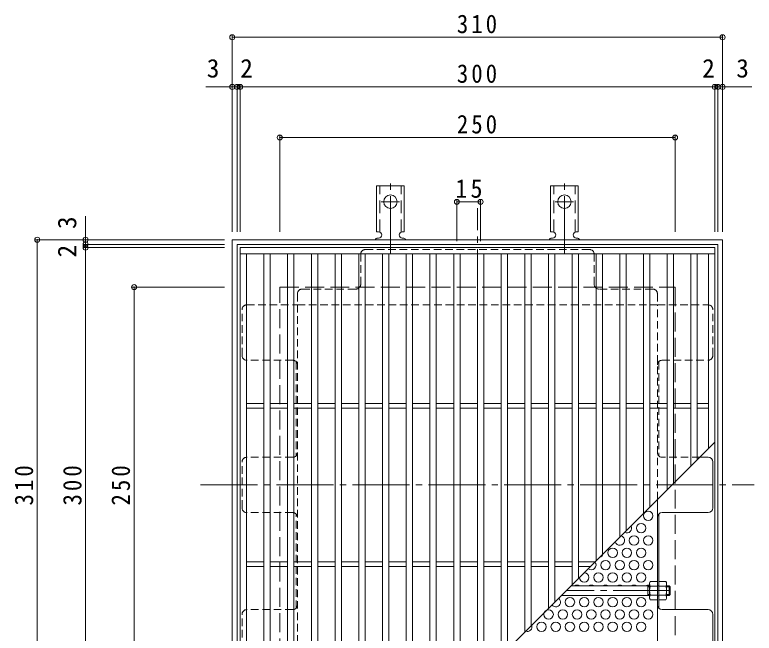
# Model space of a CAD drawing. Units: millimetres at full size, sheet at 1:4. Extents: x -869 to 910, y -779 to 650.
# Drawn here: x -651.5 to -184, y 216.1 to 607 of the extents above; entities that cross this region are included whole.
import ezdxf
from ezdxf.enums import TextEntityAlignment as Align

# ---------------------------------------------------------------- set-up
doc = ezdxf.new("R2010")
doc.units = ezdxf.units.MM
doc.header["$LTSCALE"] = 4
doc.header["$PDMODE"] = 32
doc.header["$PDSIZE"] = 3.2
for name, pattern in [('CHAIN1', [8, 5, -1, 1, -1]), ('CHAIN2', [12, 9, -1, 1, -1]), ('DASHED1', [1.8, 1.2, -0.6]), ('DASHED2', [3, 2, -1]), ('DASHED3', [4, 3, -1])]:
    doc.linetypes.add(name, pattern=pattern)
for name, color, linetype, lineweight in [('A-1_躯体', 3, 'Continuous', 9), ('A-2_仕上', 3, 'Continuous', 9), ('A-4_その他', 7, 'Continuous', 9), ('A-6_寸法', 2, 'Continuous', 9), ('A-7_ハッチ', 2, 'Continuous', 9), ('A-8_記号', 2, 'Continuous', 9), ('A-A_ﾊｯﾁ-ﾜｸ', 3, 'Continuous', 9), ('A-B_ﾊｯﾁ', 2, 'Continuous', 9)]:
    doc.layers.add(name, color=color, linetype=linetype, lineweight=lineweight)
doc.styles.add('ＭＳ ゴシック', font='')
doc.styles.get('ＭＳ ゴシック').set_extended_font_data('MS Gothic')

msp = doc.modelspace()

# ---------------------------------------------------------------- linework, layer by layer
at = {"layer": 'A-1_躯体', "color": 2}
for p, q in [((-204.02, 464.849), (-204.02, 154.849)), ((-207.02, 461.849), (-207.02, 157.849))]:
    msp.add_line(p, q, dxfattribs=at)
at = {"layer": 'A-1_躯体', "color": 2, "linetype": 'DASHED3'}
msp.add_line((-234.02, 434.849), (-234.02, 184.849), dxfattribs=at)
at = {"layer": 'A-1_躯体'}
for p, q in [((-250.22, 246.045), (-299.824, 246.045)), ((-251.22, 240.045), (-251.22, 246.045)), ((-251.22, 245.545), (-250.22, 245.545)), ((-237.72, 246.045), (-239.42, 246.045)), ((-239.42, 245.545), (-237.22, 245.545)), ((-237.72, 240.045), (-237.72, 246.045)), ((-237.72, 246.045), (-237.22, 245.545)), ((-237.22, 240.545), (-237.22, 245.545)), ((-250.22, 240.045), (-305.824, 240.045)), ((-251.22, 240.545), (-250.22, 240.545)), ((-239.42, 240.545), (-237.22, 240.545)), ((-237.72, 240.045), (-239.42, 240.045)), ((-237.72, 240.045), (-237.22, 240.545))]:
    msp.add_line(p, q, dxfattribs=at)
at = {"layer": 'A-1_躯体', "linetype": 'CHAIN2'}
msp.add_line((-237.22, 243.045), (-302.824, 243.045), dxfattribs=at)
at = {"layer": 'A-1_躯体', "color": 2}
for points in [[(-514.02, 154.849), (-514.02, 464.849), (-204.02, 464.849)], [(-511.021, 157.849), (-511.021, 461.849), (-207.02, 461.849)]]:
    msp.add_lwpolyline(points, dxfattribs=at)
at = {"layer": 'A-1_躯体', "color": 2, "linetype": 'DASHED3'}
msp.add_lwpolyline([(-484.02, 184.849), (-484.02, 434.849), (-234.02, 434.849)], dxfattribs=at)
at = {"layer": 'A-2_仕上'}
for p, q in [((-509.02, 455.849), (-209.02, 455.849)), ((-505.02, 163.849), (-505.02, 455.849)), ((-494.02, 163.849), (-494.02, 455.849)), ((-490.02, 163.849), (-490.02, 455.849)), ((-479.02, 163.849), (-479.02, 455.849)), ((-475.02, 163.849), (-475.02, 455.849)), ((-464.02, 163.849), (-464.02, 455.849)), ((-460.02, 163.849), (-460.02, 455.849)), ((-449.02, 163.849), (-449.02, 455.849)), ((-445.02, 163.849), (-445.02, 455.849)), ((-434.02, 163.849), (-434.02, 455.849)), ((-430.02, 163.849), (-430.02, 455.849)), ((-419.02, 163.849), (-419.02, 455.849)), ((-415.02, 163.849), (-415.02, 455.849)), ((-404.02, 163.849), (-404.02, 455.849)), ((-400.02, 163.849), (-400.02, 455.849)), ((-389.02, 163.849), (-389.02, 455.849)), ((-385.02, 163.849), (-385.02, 455.849)), ((-374.02, 171.849), (-374.02, 455.849)), ((-370.02, 175.849), (-370.02, 455.849)), ((-359.02, 186.849), (-359.02, 455.849)), ((-355.02, 190.849), (-355.02, 455.849)), ((-344.02, 201.849), (-344.02, 455.849)), ((-340.02, 205.849), (-340.02, 455.849)), ((-329.02, 216.849), (-329.02, 455.849)), ((-325.02, 220.849), (-325.02, 455.849)), ((-314.02, 231.849), (-314.02, 455.849)), ((-310.02, 235.849), (-310.02, 455.849)), ((-299.02, 246.849), (-299.02, 455.849)), ((-295.02, 250.849), (-295.02, 455.849)), ((-284.02, 261.849), (-284.02, 455.849)), ((-280.02, 265.849), (-280.02, 455.849)), ((-269.02, 276.849), (-269.02, 455.849)), ((-265.02, 280.849), (-265.02, 455.849)), ((-254.02, 291.849), (-254.02, 455.849)), ((-250.02, 295.849), (-250.02, 455.849)), ((-239.02, 306.849), (-239.02, 455.849)), ((-235.02, 310.849), (-235.02, 455.849)), ((-224.02, 321.849), (-224.02, 455.849)), ((-220.02, 325.849), (-220.02, 455.849)), ((-213.02, 455.849), (-213.02, 332.849)), ((-505.02, 361.349), (-494.02, 361.349)), ((-490.02, 361.349), (-479.02, 361.349)), ((-475.02, 361.349), (-464.02, 361.349)), ((-460.02, 361.349), (-449.02, 361.349)), ((-445.02, 361.349), (-434.02, 361.349)), ((-430.02, 361.349), (-419.02, 361.349)), ((-415.02, 361.349), (-404.02, 361.349)), ((-400.02, 361.349), (-389.02, 361.349)), ((-385.02, 361.349), (-374.02, 361.349)), ((-370.02, 361.349), (-359.02, 361.349)), ((-355.02, 361.349), (-344.02, 361.349)), ((-340.02, 361.349), (-329.02, 361.349)), ((-325.02, 361.349), (-314.02, 361.349)), ((-310.02, 361.349), (-299.02, 361.349)), ((-295.02, 361.349), (-284.02, 361.349)), ((-280.02, 361.349), (-269.02, 361.349)), ((-265.02, 361.349), (-254.02, 361.349)), ((-250.02, 361.349), (-239.02, 361.349)), ((-235.02, 361.349), (-224.02, 361.349)), ((-213.02, 361.349), (-220.02, 361.349)), ((-505.02, 358.349), (-494.02, 358.349)), ((-490.02, 358.349), (-479.02, 358.349)), ((-475.02, 358.349), (-464.02, 358.349)), ((-460.02, 358.349), (-449.02, 358.349)), ((-445.02, 358.349), (-434.02, 358.349)), ((-430.02, 358.349), (-419.02, 358.349)), ((-415.02, 358.349), (-404.02, 358.349)), ((-400.02, 358.349), (-389.02, 358.349)), ((-385.02, 358.349), (-374.02, 358.349)), ((-370.02, 358.349), (-359.02, 358.349)), ((-355.02, 358.349), (-344.02, 358.349)), ((-340.02, 358.349), (-329.02, 358.349)), ((-325.02, 358.349), (-314.02, 358.349)), ((-310.02, 358.349), (-299.02, 358.349)), ((-295.02, 358.349), (-284.02, 358.349)), ((-280.02, 358.349), (-269.02, 358.349)), ((-265.02, 358.349), (-254.02, 358.349)), ((-250.02, 358.349), (-239.02, 358.349)), ((-235.02, 358.349), (-224.02, 358.349)), ((-213.02, 358.349), (-220.02, 358.349)), ((-209.02, 336.849), (-386.02, 159.849)), ((-505.02, 261.349), (-494.02, 261.349)), ((-505.02, 258.349), (-494.02, 258.349)), ((-490.02, 261.349), (-479.02, 261.349)), ((-490.02, 258.349), (-479.02, 258.349)), ((-475.02, 261.349), (-464.02, 261.349)), ((-475.02, 258.349), (-464.02, 258.349)), ((-460.02, 261.349), (-449.02, 261.349)), ((-460.02, 258.349), (-449.02, 258.349)), ((-445.02, 261.349), (-434.02, 261.349)), ((-445.02, 258.349), (-434.02, 258.349)), ((-430.02, 261.349), (-419.02, 261.349)), ((-430.02, 258.349), (-419.02, 258.349)), ((-415.02, 261.349), (-404.02, 261.349)), ((-415.02, 258.349), (-404.02, 258.349)), ((-400.02, 261.349), (-389.02, 261.349)), ((-400.02, 258.349), (-389.02, 258.349)), ((-385.02, 261.349), (-374.02, 261.349)), ((-385.02, 258.349), (-374.02, 258.349)), ((-370.02, 261.349), (-359.02, 261.349)), ((-370.02, 258.349), (-359.02, 258.349)), ((-355.02, 261.349), (-344.02, 261.349)), ((-355.02, 258.349), (-344.02, 258.349)), ((-340.02, 261.349), (-329.02, 261.349)), ((-340.02, 258.349), (-329.02, 258.349)), ((-325.02, 261.349), (-314.02, 261.349)), ((-325.02, 258.349), (-314.02, 258.349)), ((-310.02, 261.349), (-299.02, 261.349)), ((-310.02, 258.349), (-299.02, 258.349)), ((-295.02, 261.349), (-284.521, 261.349)), ((-295.02, 258.349), (-287.521, 258.349))]:
    msp.add_line(p, q, dxfattribs=at)
msp.add_lwpolyline([(-509.02, 159.849), (-509.02, 459.849), (-209.02, 459.849), (-209.02, 159.849)], close=True, dxfattribs=at)
at = {"layer": 'A-4_その他'}
for p, q in [((-514.02, 594.012), (-514.02, 469.849)), ((-204.02, 594.012), (-204.02, 469.849)), ((-514.02, 592.812), (-204.02, 592.812)), ((-530.7, 561.424), (-511.021, 561.424)), ((-511.021, 562.624), (-511.021, 469.849)), ((-511.021, 561.424), (-509.02, 561.424)), ((-509.02, 562.624), (-509.02, 469.849)), ((-509.02, 561.424), (-209.02, 561.424)), ((-209.02, 562.624), (-209.02, 469.849)), ((-209.02, 561.424), (-207.02, 561.424)), ((-207.02, 562.624), (-207.02, 469.849)), ((-207.02, 561.424), (-185.503, 561.424)), ((-484.02, 530.627), (-484.02, 469.849)), ((-484.02, 529.427), (-234.02, 529.427)), ((-234.02, 530.627), (-234.02, 469.849)), ((-372.02, 489.955), (-372.02, 463.849)), ((-357.02, 488.755), (-372.02, 488.755)), ((-357.02, 489.955), (-357.02, 463.849)), ((-606.756, 479.613), (-606.756, 461.849)), ((-638.561, 464.849), (-519.021, 464.849)), ((-637.361, 464.849), (-637.361, 154.849)), ((-607.956, 461.849), (-519.021, 461.849)), ((-607.956, 459.849), (-519.021, 459.849)), ((-606.756, 461.849), (-606.756, 459.849)), ((-606.756, 459.849), (-606.756, 159.849)), ((-577.351, 434.849), (-519.021, 434.849)), ((-576.151, 434.849), (-576.151, 184.849))]:
    msp.add_line(p, q, dxfattribs=at)
for p in [(-514.02, 592.812), (-204.02, 592.812), (-514.02, 561.424), (-511.021, 561.424), (-509.02, 561.424), (-209.02, 561.424), (-207.02, 561.424), (-204.02, 561.424), (-484.02, 529.427), (-234.02, 529.427), (-372.02, 488.755), (-357.02, 488.755), (-637.361, 464.849), (-606.756, 464.849), (-606.756, 461.849), (-606.756, 459.849), (-576.151, 434.849)]:
    msp.add_point(p, dxfattribs=at)
at = {"layer": 'A-6_寸法'}
for centre in [(-251.02, 290.363), (-255.52, 282.569), (-260.02, 274.775), (-251.02, 274.775), (-273.52, 266.981), (-264.52, 266.981), (-255.52, 266.981), (-278.02, 259.186), (-269.02, 259.186), (-260.02, 259.186), (-251.02, 259.186), (-282.52, 251.392), (-273.52, 251.392), (-264.52, 251.392), (-255.52, 251.392), (-300.52, 235.804), (-291.52, 235.804), (-282.52, 235.804), (-273.52, 235.804), (-264.52, 235.804), (-255.52, 235.804), (-314.02, 228.01), (-305.02, 228.01), (-296.02, 228.01), (-287.02, 228.01), (-278.02, 228.01), (-269.02, 228.01), (-260.02, 228.01), (-251.02, 228.01), (-318.52, 220.215), (-309.52, 220.215), (-300.52, 220.215), (-291.52, 220.215), (-282.52, 220.215), (-273.52, 220.215), (-264.52, 220.215), (-255.52, 220.215)]:
    msp.add_circle(centre, 3, dxfattribs=at)
for centre, start, end in [((-264.52, 282.569), 241.71254, 28.28746), ((-269.02, 274.775), 195.73255, 74.26745), ((-282.52, 266.981), 283.86776, 346.13224), ((-287.02, 259.186), 229.56093, 40.43907), ((-291.52, 251.392), 180.81815, 89.18185), ((-296.02, 243.598), 54.66817, 125.33183), ((-287.02, 243.598), 54.66817, 125.33183), ((-278.02, 243.598), 54.66817, 125.33183), ((-269.02, 243.598), 54.66817, 125.33183), ((-260.02, 243.598), 54.66817, 125.33183), ((-251.02, 243.598), 74.53399, 125.33183), ((-309.52, 235.804), 217.61523, 52.38477), ((-327.52, 220.215), 251.09585, 18.90415)]:
    msp.add_arc(centre, 3, start, end, dxfattribs=at)
at = {"layer": 'A-7_ハッチ', "linetype": 'CHAIN2'}
for p, q in [((-359.02, 134.849), (-359.02, 484.849)), ((-534.02, 309.849), (-184.02, 309.849))]:
    msp.add_line(p, q, dxfattribs=at)
at = {"layer": 'A-7_ハッチ', "linetype": 'DASHED1'}
for p, q in [((-288.221, 458.652), (-429.819, 458.652)), ((-432.819, 436.652), (-432.819, 455.652)), ((-285.221, 436.652), (-285.221, 455.652)), ((-472.82, 430.652), (-472.82, 423.652)), ((-469.82, 433.652), (-435.819, 433.652)), ((-248.22, 433.652), (-282.221, 433.652)), ((-245.22, 430.652), (-245.22, 423.652)), ((-504.824, 423.652), (-472.82, 423.652)), ((-472.82, 423.652), (-245.22, 423.652)), ((-472.82, 423.652), (-472.82, 196.045)), ((-245.22, 423.652), (-213.217, 423.652)), ((-245.22, 300.649), (-245.22, 423.652)), ((-507.824, 391.652), (-507.824, 420.652)), ((-210.217, 391.652), (-210.217, 420.652)), ((-475.82, 388.652), (-504.824, 388.652)), ((-242.22, 388.652), (-213.217, 388.652)), ((-473.62, 387.691), (-473.62, 328.31)), ((-244.42, 387.696), (-244.42, 328.31)), ((-475.82, 327.349), (-504.824, 327.349)), ((-218.52, 327.349), (-242.22, 327.349)), ((-507.824, 295.348), (-507.824, 324.349)), ((-475.82, 292.348), (-504.824, 292.348)), ((-473.62, 232.007), (-473.62, 291.388)), ((-244.42, 246.045), (-245.22, 246.045)), ((-244.42, 239.845), (-245.22, 239.845)), ((-475.82, 231.046), (-504.824, 231.046)), ((-507.824, 199.045), (-507.824, 228.046))]:
    msp.add_line(p, q, dxfattribs=at)
at = {"layer": 'A-7_ハッチ'}
for p, q in [((-213.217, 327.349), (-218.52, 327.349)), ((-210.217, 295.348), (-210.217, 324.349)), ((-245.22, 189.045), (-245.22, 300.649)), ((-244.42, 232.007), (-244.42, 291.388)), ((-244.42, 232.007), (-244.42, 291.388)), ((-242.22, 292.348), (-213.217, 292.348)), ((-213.217, 231.046), (-242.22, 231.046)), ((-210.217, 199.045), (-210.217, 228.046))]:
    msp.add_line(p, q, dxfattribs=at)
at = {"layer": 'A-7_ハッチ', "linetype": 'DASHED1'}
for centre, start, end in [((-429.819, 455.652), 90, 180), ((-288.221, 455.652), 0, 90), ((-435.819, 436.652), 270, 0), ((-282.221, 436.652), 180, 270), ((-469.82, 430.652), 90, 180), ((-248.22, 430.652), 0, 90), ((-504.824, 420.652), 90, 180), ((-213.217, 420.652), 0, 90), ((-504.824, 391.652), 180, 270), ((-475.82, 385.652), 0, 90), ((-242.22, 385.652), 90, 180), ((-213.217, 391.652), 270, 0), ((-504.824, 324.349), 90, 180), ((-475.82, 330.349), 270, 0), ((-242.22, 330.349), 180, 270), ((-504.824, 295.348), 180, 270), ((-475.82, 289.348), 0, 90), ((-475.82, 234.046), 270, 0), ((-504.824, 228.046), 90, 180)]:
    msp.add_arc(centre, 3, start, end, dxfattribs=at)
at = {"layer": 'A-7_ハッチ'}
for centre, start, end in [((-213.217, 324.349), 0, 90), ((-213.217, 295.348), 270, 0), ((-242.22, 289.348), 90, 180), ((-242.22, 234.046), 180, 270), ((-213.217, 228.046), 0, 90)]:
    msp.add_arc(centre, 3, start, end, dxfattribs=at)
at = {"layer": 'A-8_記号', "linetype": 'CHAIN1'}
msp.add_line((-475.528, 309.849), (-463.02, 309.849), dxfattribs=at)
at = {"layer": 'A-A_ﾊｯﾁ-ﾜｸ', "color": 7, "linetype": 'CHAIN2'}
for p, q in [((-414.02, 456.381), (-414.02, 503.781)), ((-304.02, 456.381), (-304.02, 503.781)), ((-419.796, 488.849), (-408.244, 488.849)), ((-309.796, 488.849), (-298.244, 488.849))]:
    msp.add_line(p, q, dxfattribs=at)
at = {"layer": 'A-A_ﾊｯﾁ-ﾜｸ'}
for p, q in [((-422.77, 469.849), (-422.77, 498.849)), ((-405.27, 498.849), (-422.77, 498.849)), ((-405.27, 469.849), (-405.27, 498.849)), ((-312.77, 469.849), (-312.77, 498.849)), ((-295.27, 498.849), (-312.77, 498.849)), ((-295.27, 469.849), (-295.27, 498.849)), ((-422.77, 469.849), (-421.52, 469.849)), ((-405.27, 469.849), (-406.52, 469.849)), ((-312.77, 469.849), (-311.52, 469.849)), ((-295.27, 469.849), (-296.52, 469.849)), ((-422.02, 465.849), (-421.52, 465.849)), ((-406.525, 465.849), (-406.012, 465.849)), ((-312.02, 465.849), (-311.52, 465.849)), ((-296.525, 465.849), (-296.012, 465.849))]:
    msp.add_line(p, q, dxfattribs=at)
at = {"layer": 'A-A_ﾊｯﾁ-ﾜｸ', "linetype": 'DASHED2'}
for p, q in [((-420.77, 469.703), (-420.77, 498.849)), ((-407.27, 469.703), (-407.27, 498.849)), ((-310.77, 469.703), (-310.77, 498.849)), ((-297.27, 469.703), (-297.27, 498.849))]:
    msp.add_line(p, q, dxfattribs=at)
at = {"layer": 'A-A_ﾊｯﾁ-ﾜｸ'}
for centre in [(-414.02, 488.849), (-304.02, 488.849)]:
    msp.add_circle(centre, 4.25, dxfattribs=at)
for centre, start, end in [((-421.52, 467.849), 270, 90), ((-406.52, 467.849), 90, 269.86671), ((-311.52, 467.849), 270, 90), ((-296.52, 467.849), 90, 269.86671), ((-422.02, 463.849), 90.27597, 150.00049), ((-406.02, 463.849), 29.99928, 89.75838), ((-312.02, 463.849), 90.27597, 150.00049), ((-296.02, 463.849), 29.99928, 89.75838)]:
    msp.add_arc(centre, 2, start, end, dxfattribs=at)
at = {"layer": 'A-B_ﾊｯﾁ'}
for p, q in [((-244.42, 237.295), (-244.42, 248.795)), ((-244.42, 248.795), (-239.853, 248.795)), ((-239.42, 248.045), (-239.853, 248.795)), ((-239.42, 238.046), (-239.42, 248.045)), ((-249.787, 245.909), (-245.22, 245.909)), ((-239.853, 245.909), (-244.42, 245.909)), ((-249.787, 240.182), (-245.22, 240.182)), ((-239.853, 240.182), (-244.42, 240.182)), ((-250.22, 238.046), (-249.787, 237.295)), ((-245.22, 237.295), (-249.787, 237.295)), ((-244.42, 237.295), (-239.853, 237.295)), ((-239.42, 238.046), (-239.853, 237.295))]:
    msp.add_line(p, q, dxfattribs=at)
for points in [[(-250.22, 238.046), (-250.22, 248.045), (-249.787, 248.795)], [(-245.22, 237.295), (-245.22, 248.795), (-249.787, 248.795)]]:
    msp.add_lwpolyline(points, dxfattribs=at)
for centre, radius, start, end in [((-246.938, 247.151), 3.29, 149.99998, 176.07924), ((-242.702, 247.151), 3.29, 3.92076, 30.00002), ((-247.486, 247.386), 2.735, 180.2103, 212.68507), ((-240.538, 243.045), 9.683, 162.79973, 197.20026), ((-242.155, 247.386), 2.735, 327.31493, 359.7897), ((-249.103, 243.045), 9.683, 342.79974, 17.20027), ((-247.486, 238.705), 2.735, 147.31491, 179.78969), ((-246.938, 238.94), 3.29, 183.92075, 210), ((-242.155, 238.705), 2.735, 0.21031, 32.68509), ((-242.702, 238.94), 3.29, 330, 356.07925)]:
    msp.add_arc(centre, radius, start, end, dxfattribs=at)

# ---------------------------------------------------------------- texts
at = {"layer": 'A-4_その他', "color": 2, "style": 'ＭＳ ゴシック'}
for s, p in [('3', (-530.15, 563.824)), ('2', (-508.978, 563.824)), ('2', (-216.883, 563.824)), ('3', (-195.365, 563.824))]:
    msp.add_text(s, height=11.73, dxfattribs=at).set_placement(p, align=Align.BOTTOM_LEFT)
for s, p in [('3', (-609.156, 471.574)), ('2', (-609.156, 453.613))]:
    msp.add_text(s, height=11.73, rotation=90, dxfattribs=at).set_placement(p, align=Align.BOTTOM_LEFT)
at = {"layer": 'A-4_その他', "color": 2, "char_height": 11.73, "attachment_point": 7, "style": 'ＭＳ ゴシック'}
for s, insert in [('\\T1.27;\\W0.9;310', (-372.02, 595.212)), ('\\T1.27;\\W0.9;300', (-372.02, 563.824)), ('\\T1.27;\\W0.9;250', (-372.02, 531.827)), ('\\T1.27;\\W0.95;15', (-373.02, 491.155))]:
    msp.add_mtext(s, dxfattribs=dict(at, insert=insert))
at = {"layer": 'A-4_その他', "color": 2, "char_height": 11.73, "attachment_point": 7, "rotation": 90, "style": 'ＭＳ ゴシック'}
for s, insert in [('\\T1.27;\\W0.9;310', (-639.761, 296.849)), ('\\T1.27;\\W0.9;300', (-609.156, 296.849)), ('\\T1.27;\\W0.9;250', (-578.551, 296.849))]:
    msp.add_mtext(s, dxfattribs=dict(at, insert=insert))

doc.saveas('drawing.dxf')
